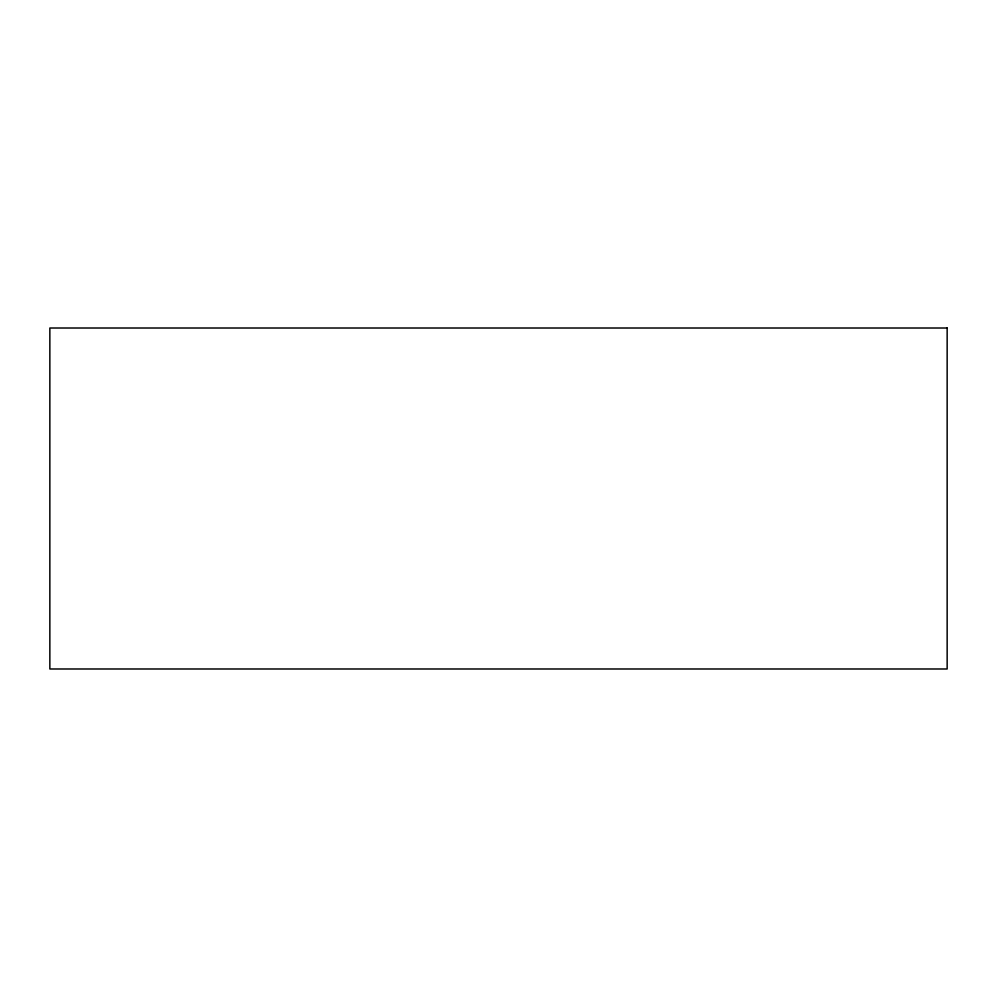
<?xml version="1.0" encoding="UTF-8"?>
<svg xmlns="http://www.w3.org/2000/svg" width="997" height="997" viewBox="0 0 997 997"><rect width="100%" height="100%" fill="white"/><g stroke="black" fill="none" stroke-linecap="round" stroke-linejoin="round"><path stroke-width="1.5" d="M947.15 328.013L49.85 328.013L49.85 668.987L947.15 668.987L947.15 328.013"/></g></svg>
